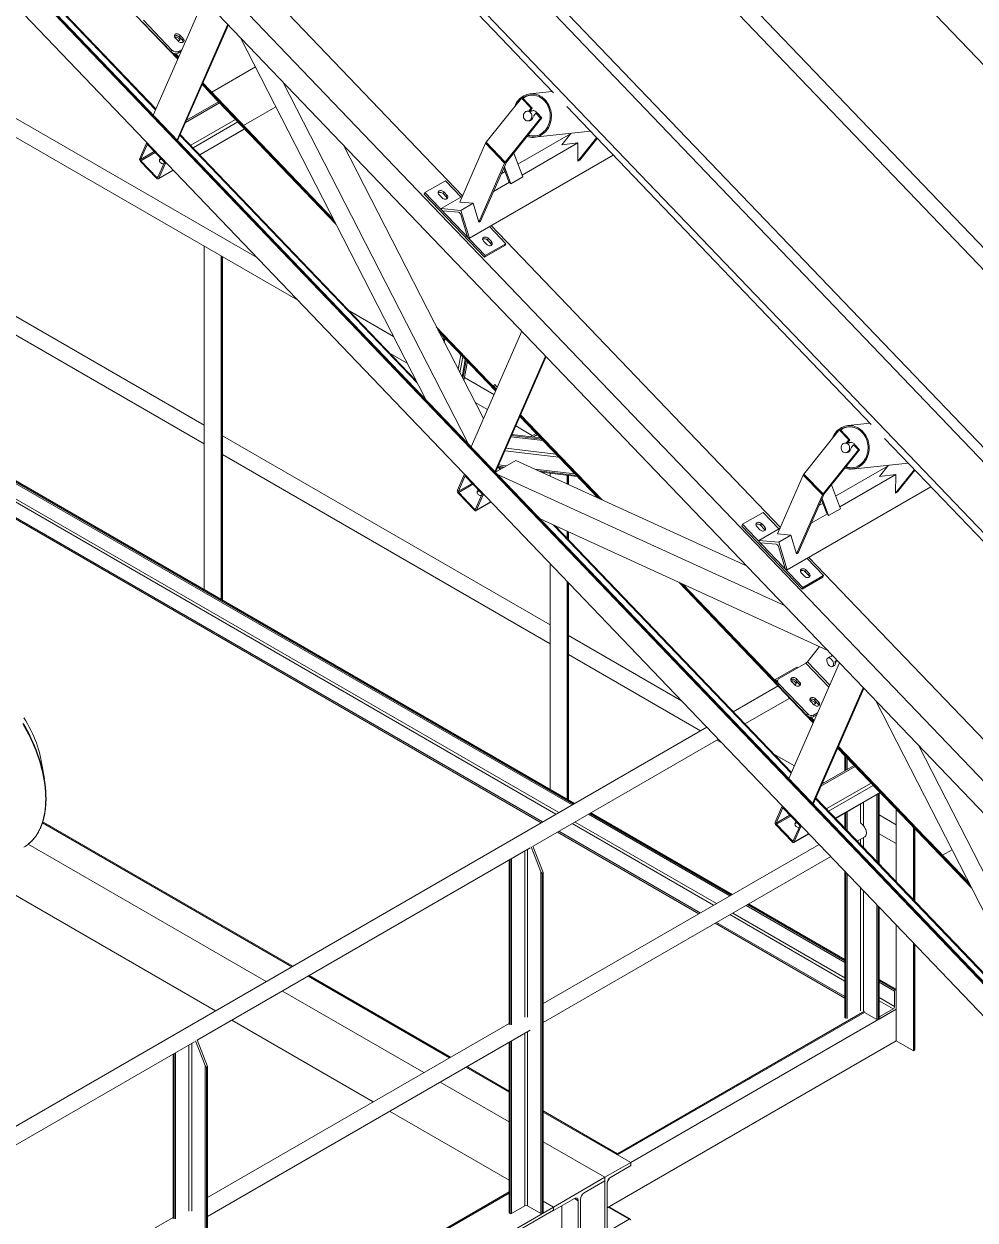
# Model space of a CAD drawing. Header units: millimetres. Extents: x 26816 to 90584, y 11074 to 56542.
# Drawn here: x 49764 to 51727, y 36233 to 38700 of the extents above; entities that cross this region are included whole.
import ezdxf

# ---------------------------------------------------------------- set-up
doc = ezdxf.new("R2010")
doc.units = ezdxf.units.MM
doc.layers.add('MAU_CAM', color=30, linetype='Continuous')
doc.layers.add('MAU_XANH', color=5, linetype='Continuous')

msp = doc.modelspace()

# ---------------------------------------------------------------- linework, layer by layer
at = {"layer": 'MAU_CAM', "linetype": 'Continuous', "lineweight": 0}
msp.add_line((49806.2, 37142.8), (49799.7, 37180.5), dxfattribs=at)
at = {"layer": 'MAU_CAM', "linetype": 'Continuous', "lineweight": 0, "flags": 128}
for points in [[(49764.1, 37268.6), (49767.9, 37262.5), (49771.6, 37256.2), (49775.2, 37249.8), (49778.5, 37243.4), (49781.7, 37236.8), (49784.6, 37230.3), (49787.4, 37223.7), (49789.9, 37217), (49792.2, 37210.4), (49794.2, 37203.7), (49796.1, 37197.1), (49797.7, 37190.5), (49799.1, 37184), (49799.7, 37180.5)], [(49761.9, 37256.7), (49766.2, 37249.1), (49770.4, 37241.4), (49774.4, 37233.7), (49778.2, 37225.9), (49781.9, 37218), (49785.3, 37210.1), (49788.5, 37202.1), (49791.4, 37194.1), (49794.2, 37186.2), (49796.7, 37178.2), (49799, 37170.2), (49801.1, 37162.3), (49803, 37154.4), (49804.6, 37146.6), (49805.9, 37138.9), (49807, 37131.2), (49807.9, 37123.7), (49808.5, 37116.2), (49808.9, 37108.9), (49809, 37101.7)], [(49762.8, 37257.2), (49767.1, 37249.6), (49771.3, 37242), (49775.3, 37234.3), (49779.1, 37226.5), (49782.7, 37218.7), (49786.1, 37210.8), (49789.3, 37202.8), (49792.2, 37194.9), (49795, 37187), (49797.5, 37179), (49799.8, 37171.1), (49801.9, 37163.2), (49803.7, 37155.4), (49805.3, 37147.6), (49806.7, 37139.9), (49807.8, 37132.2), (49808.6, 37124.7), (49809.2, 37117.3), (49809.6, 37110), (49809.7, 37102.8)], [(49809, 37101.7), (49808.9, 37094.6), (49808.5, 37087.7), (49807.9, 37080.9), (49807, 37074.4), (49805.9, 37068), (49804.6, 37061.8), (49803, 37055.9), (49801.1, 37050.1), (49799, 37044.6), (49796.7, 37039.3), (49794.2, 37034.2), (49791.4, 37029.5), (49788.5, 37024.9), (49785.3, 37020.7), (49781.9, 37016.7), (49778.2, 37013), (49774.4, 37009.6), (49773.8, 37009)]]:
    msp.add_lwpolyline(points, dxfattribs=at)
at = {"layer": 'MAU_CAM', "linetype": 'Continuous', "lineweight": 0}
for centre, radius, start, end in [((49620.8, 37102.6), 188.9, 355.515, 0.0701), ((49727.6, 37065.4), 72.9, 300.0108, 309.3036)]:
    msp.add_arc(centre, radius, start, end, dxfattribs=at)
msp.add_open_spline([(49774, 37009.2), (49774.2, 37009.4), (49775.8, 37010.6), (49778.4, 37013), (49781.9, 37016.5), (49785.2, 37020.3), (49788.3, 37024.4), (49791.2, 37028.6), (49793.9, 37033.1), (49796.4, 37037.9), (49798.7, 37042.9), (49800.8, 37048), (49802.7, 37053.4), (49804.4, 37059), (49805.8, 37064.8), (49807, 37070.8), (49808, 37076.9), (49808.7, 37082.5), (49809, 37086.1), (49809.1, 37087.6)], degree=3, knots=[0, 0, 0, 0, 0.012622, 0.07517, 0.137764, 0.200416, 0.263137, 0.325932, 0.388804, 0.451748, 0.514762, 0.577838, 0.640968, 0.704144, 0.767356, 0.830598, 0.893862, 0.957142, 1, 1, 1, 1], dxfattribs=at)
at = {"layer": 'MAU_XANH', "linetype": 'Continuous', "lineweight": 0}
for p, q in [((50120.9, 40310.3), (67229.5, 22451.6)), ((49924.5, 40137.5), (68059.4, 21207.6)), ((48891.2, 40115.8), (54791.8, 33956.6)), ((49898.9, 40118.7), (68031.3, 21191.3)), ((48871.4, 40070.5), (54771.9, 33911.3)), ((49652, 39980.2), (67084.7, 21783.1)), ((49673, 39988.3), (67225.5, 21666.2)), ((49525.5, 39966.6), (66602.5, 22140.9)), ((48765.4, 39828.8), (54666, 33669.6)), ((48745.6, 39783.5), (53837.3, 34468.5)), ((48934.7, 39654.5), (54617.5, 33722.5)), ((54618.2, 33724), (48936.1, 39655.3)), ((50228.5, 39214.1), (50856.9, 38558.1)), ((49545.4, 39035.3), (50035.9, 38523.3)), ((50036.5, 38524.9), (49549.2, 39033.5)), ((50072.6, 38968.6), (50669.2, 38345.9)), ((49803.9, 38917.3), (50081.5, 38627.5)), ((50031, 38512.3), (50135.6, 38750.9)), ((50009, 38704.2), (50068, 38642.6)), ((50010.6, 38707.8), (50069.6, 38646.2)), ((50080.2, 38461), (50184.8, 38699.5)), ((50080.9, 38460.2), (50185.5, 38698.8)), ((50081.3, 38459.8), (50185.9, 38698.4)), ((50076.2, 38671.4), (50082.8, 38664.5)), ((50084.6, 38673.4), (50086.1, 38677.1)), ((50084.6, 38673.4), (50091.1, 38666.6)), ((50092.7, 38670.2), (50086.1, 38677.1)), ((50091.1, 38666.6), (50092.7, 38670.2)), ((50210.3, 38672.9), (50593.2, 37925.5)), ((50068, 38642.6), (50069.6, 38646.2)), ((50071.4, 38640.1), (50082.2, 38628.9)), ((50074.3, 38639), (50082.7, 38630.3)), ((50088.8, 38644), (50081.6, 38639.9)), ((50083.2, 38643.5), (50081.6, 38639.9)), ((50090.4, 38647.6), (50083.2, 38643.5)), ((50075.4, 38638.9), (50083, 38630.9)), ((50077.2, 38638.7), (50083.5, 38632.1)), ((50245.7, 38217.6), (49578.1, 38603)), ((50151.5, 38559.4), (50241.7, 38611.5)), ((50131.8, 38575), (50214.1, 38489.1)), ((50132.2, 38575.9), (50148.5, 38557.5)), ((50132.4, 38576.4), (50188, 38518.4)), ((50132.4, 38576.4), (50406.1, 38290.8)), ((50133.3, 38578.4), (50189.4, 38519.8)), ((50133.3, 38578.4), (50402.9, 38297)), ((50298.4, 38580.9), (50681.3, 37833.6)), ((49578.1, 38564.1), (50329.1, 38130.5)), ((50148.5, 38557.5), (50408.3, 38286.4)), ((50790.9, 38547.1), (50718, 38456.2)), ((50793.3, 38547.4), (50790.9, 38547.1)), ((50810.5, 38526.6), (50790.9, 38547.1)), ((50812.9, 38526.8), (50793.3, 38547.4)), ((50854.3, 38560.9), (50808.1, 38555.9)), ((50811, 38553.6), (50810.8, 38553.6)), ((50097.5, 38496.8), (50167.9, 38537.4)), ((50165.7, 38539.6), (50099.6, 38501.5)), ((50189.4, 38519.8), (50188, 38518.4)), ((50188, 38518.4), (50214.1, 38489.1)), ((50217, 38491), (50283.8, 38529.5)), ((50804.7, 38520.4), (50802.3, 38520.1)), ((50805.6, 38520.4), (50810.5, 38526.6)), ((50807.6, 38520.1), (50812.9, 38526.8)), ((50812.5, 38520.6), (50807.7, 38520.1)), ((50815.5, 38521.5), (50809.5, 38520.9)), ((50812.9, 38526.8), (50810.5, 38526.6)), ((50820.4, 38516.3), (50815.5, 38510.2)), ((50822.8, 38516.6), (50820.4, 38516.3)), ((50830.2, 38506), (50820.4, 38516.3)), ((50832.6, 38506.3), (50822.8, 38516.6)), ((50884.1, 38529.8), (51512.5, 37873.7)), ((50108.4, 38449.9), (50200.6, 38503.2)), ((50113, 38445), (50205.3, 38498.3)), ((50830.2, 38506), (50757.3, 38415.1)), ((50832.6, 38506.3), (50759.7, 38415.4)), ((50804.4, 38500.2), (50806.8, 38500.5)), ((50807.8, 38500.6), (50807.2, 38500.5)), ((50807.8, 38500.7), (50807.8, 38500.6)), ((50814.3, 38508.1), (50815.3, 38508.2)), ((50832.6, 38506.3), (50830.2, 38506)), ((50086.1, 38470.9), (50575.5, 37960)), ((50573, 37964.9), (50086.8, 38472.4)), ((50127, 38430.5), (50219.2, 38483.8)), ((50127.2, 38430.2), (50219.5, 38483.5)), ((50214.1, 38489.1), (50214.1, 38489.1)), ((50783.3, 38410.8), (50891.8, 38473.4)), ((50817.7, 38466.4), (50932.9, 38478.8)), ((50819.8, 38469.3), (50820, 38469.3)), ((50892.7, 38474.5), (50873.9, 38451.1)), ((50016.1, 38452.9), (50002.9, 38422.6)), ((50018.1, 38450.8), (50004.9, 38420.6)), ((50018.6, 38454.7), (50016.9, 38453.8)), ((50018.1, 38450.8), (50018.9, 38451.3)), ((50052.7, 38416.4), (50019.9, 38450.6)), ((50053.5, 38418.2), (50020.7, 38452.5)), ((50422.5, 38451.4), (50712.1, 37886)), ((50716.6, 38454), (50663.4, 38332.6)), ((50756, 38413), (50716.6, 38454)), ((50718, 38456.2), (50757.3, 38415.1)), ((50791.8, 38388.4), (50907.2, 38455)), ((50873.9, 38451.1), (50907.2, 38455)), ((50945.7, 38465.5), (50906.7, 38416.9)), ((50907.2, 38455), (50906.7, 38416.9)), ((50946.8, 38464.2), (50910.8, 38419.3)), ((50004.9, 38420.6), (50033.1, 38436.9)), ((50005.6, 38418), (50035, 38434.9)), ((50005.6, 38418), (50038.4, 38383.8)), ((50683.2, 38258.3), (50980, 38429.6)), ((50793.2, 38384.7), (50774.6, 38433.9)), ((50910.8, 38419.3), (50906.7, 38416.9)), ((50004.8, 38416.2), (50037.6, 38382)), ((50040.3, 38383.6), (50053.5, 38413.8)), ((50041.4, 38380.7), (50072.4, 38398.5)), ((50042.2, 38381.6), (50055.5, 38411.8)), ((50042.2, 38381.6), (50072.1, 38398.8)), ((50055.5, 38411.8), (50058.2, 38413.4)), ((50756, 38413), (50702.7, 38291.6)), ((50759.5, 38415), (50706.3, 38293.6)), ((50748.9, 38390.9), (50756.9, 38395.5)), ((50764.8, 38374.7), (50754.1, 38402.8)), ((50768.7, 38370.6), (50755.4, 38405.7)), ((50759.5, 38415), (50756, 38413)), ((50759.7, 38415.4), (50757.3, 38415.1)), ((50038.4, 38383.8), (50041, 38385.3)), ((50633.6, 38376.9), (50591.1, 38352.4)), ((50633.6, 38376.9), (50666, 38343)), ((50732.9, 38354.4), (50766.3, 38373.7)), ((50764.8, 38374.7), (50766.3, 38373.7)), ((50766.3, 38373.7), (50768.7, 38370.6)), ((50768.7, 38370.6), (50793.2, 38384.7)), ((50589.6, 38348.8), (50591.1, 38352.4)), ((50714.1, 38218.8), (50589.6, 38348.8)), ((50591.1, 38352.4), (50715.7, 38222.4)), ((50627.1, 38341.3), (50620.5, 38348.1)), ((50624.8, 38319.3), (50668.6, 38344.6)), ((50628.8, 38350.2), (50630.4, 38353.8)), ((50628.8, 38350.2), (50635.4, 38343.4)), ((50630.4, 38353.8), (50637, 38347)), ((50635.4, 38343.4), (50637, 38347)), ((50665.8, 38315.7), (50624.8, 38319.3)), ((50624.8, 38319.3), (50625.4, 38317.5)), ((50663.4, 38332.6), (50691, 38330.2)), ((50665.8, 38315.7), (50691, 38330.2)), ((50691, 38330.2), (50702.7, 38291.6)), ((50628.2, 38314.6), (50660.7, 38311.7)), ((50665.3, 38306.9), (50679.2, 38261.3)), ((50683.2, 38258.3), (50665.8, 38315.7)), ((50706.3, 38293.6), (50702.7, 38291.6)), ((50724.4, 38282.1), (50758.1, 38246.9)), ((50728.2, 38284.3), (51324.8, 37661.5)), ((50681.9, 38258.4), (50683.2, 38258.3)), ((50718.9, 38245.5), (50712.3, 38252.3)), ((50758.1, 38246.9), (50715.7, 38222.4)), ((50720.6, 38254.4), (50722.2, 38258)), ((50720.6, 38254.4), (50727.2, 38247.6)), ((50722.2, 38258), (50728.8, 38251.2)), ((50727.2, 38247.6), (50728.8, 38251.2)), ((50758.1, 38246.9), (50756.5, 38243.3)), ((50135.7, 38242.2), (50135.7, 37533.5)), ((50171, 38221.8), (50171, 37513)), ((50173.1, 38220.6), (50173.1, 37511.8)), ((50173.7, 37511.5), (50173.7, 38220.3)), ((50756.5, 38243.3), (50714.1, 38218.8)), ((50715.7, 38222.4), (50714.1, 38218.8)), ((50135.7, 37872.9), (49584.5, 38191.1)), ((49584.5, 38152.2), (50135.7, 37834)), ((50526.6, 38055.4), (50436.3, 38107.6)), ((50615, 38075.6), (50738.6, 37946.5)), ((50618.2, 38069.3), (50737.8, 37944.5)), ((50620.5, 38064.9), (50737.1, 37943.1)), ((50629.5, 38047.3), (50630.7, 38054.2)), ((50629.8, 38046.7), (50631.1, 38053.8)), ((50631.5, 38043.4), (50633.1, 38051.8)), ((50686.7, 37827.9), (50791.2, 38066.5)), ((50519.7, 38020.5), (50554.9, 38000.2)), ((50660.2, 37987.3), (50665.9, 38017.5)), ((50663.6, 37980.7), (50669.8, 38013.5)), ((50668, 37972.2), (50674.7, 38008.3)), ((50669.7, 37968.9), (50676.7, 38006.3)), ((50671.9, 37964.6), (50679.2, 38003.6)), ((50735.8, 37776.6), (50840.4, 38015.2)), ((50736.5, 37775.9), (50841.1, 38014.4)), ((50736.9, 37775.5), (50841.5, 38014)), ((50733.9, 37935.8), (50673.1, 37970.9)), ((50732.8, 37953.4), (50735.7, 37956.2)), ((50732.8, 37953.4), (50738.9, 37947.1)), ((50738.7, 37946.8), (50732.8, 37953.4)), ((50735.7, 37956.2), (50740.6, 37951.1)), ((50695.1, 37919.3), (50720.3, 37904.7)), ((50787.4, 37890.6), (50948.7, 37722.3)), ((50788, 37892.1), (50952.2, 37720.7)), ((50788.9, 37894), (50957.1, 37718.5)), ((51509.9, 37876.5), (51463.8, 37871.6)), ((49584.5, 37851.7), (50900.1, 37092.2)), ((50849.8, 37460.6), (50173.7, 37850.9)), ((50832.1, 37844), (50770.1, 37851.2)), ((50829.6, 37846.6), (50771.1, 37853.4)), ((50778.8, 37871), (50813.6, 37850.8)), ((50821.3, 37855.3), (50810.2, 37848.9)), ((50815.3, 37848.3), (50823.5, 37853)), ((51446.5, 37862.7), (51373.6, 37771.8)), ((51448.9, 37863), (51446.5, 37862.7)), ((51466.1, 37842.2), (51446.5, 37862.7)), ((51468.5, 37842.5), (51448.9, 37863)), ((51466.6, 37869.3), (51466.4, 37869.2)), ((49584.5, 37849.2), (50897.9, 37090.9)), ((49584.5, 37845.9), (50895.1, 37089.3)), ((50861.8, 37813), (50758.6, 37824.9)), ((50835.2, 37840.8), (50768.9, 37848.5)), ((51460.3, 37836), (51457.9, 37835.7)), ((51461.2, 37836), (51466.1, 37842.2)), ((51463.2, 37835.8), (51468.5, 37842.5)), ((51468.1, 37836.2), (51463.3, 37835.7)), ((51471.1, 37837.2), (51465.1, 37836.5)), ((51468.5, 37842.5), (51466.1, 37842.2)), ((51476, 37831.9), (51471.1, 37825.8)), ((51478.4, 37832.2), (51476, 37831.9)), ((51485.8, 37821.7), (51476, 37831.9)), ((51488.2, 37821.9), (51478.4, 37832.2)), ((51539.7, 37845.4), (52168.2, 37189.4)), ((49584.5, 37814.1), (50867.5, 37073.4)), ((49584.5, 37807.6), (50861.9, 37070.1)), ((50173.7, 37812), (50849.8, 37421.7)), ((50867.9, 37806.6), (50756.2, 37819.5)), ((51485.8, 37821.7), (51412.9, 37730.8)), ((51488.2, 37821.9), (51415.3, 37731)), ((51460, 37815.9), (51462.4, 37816.1)), ((51463.4, 37816.2), (51462.8, 37816.2)), ((51463.4, 37816.3), (51463.4, 37816.2)), ((51469.9, 37823.7), (51470.9, 37823.8)), ((51488.2, 37821.9), (51485.8, 37821.7)), ((49584.5, 37775.7), (50834.3, 37054.2)), ((50737, 37775.4), (50779.2, 37799.7)), ((50753.2, 37784.7), (50741.5, 37786)), ((50755.9, 37786.2), (50742.3, 37787.8)), ((50742.3, 37785.9), (50746.9, 37781.1)), ((50760, 37788.6), (50743.5, 37790.5)), ((50748.3, 37781.9), (50744.7, 37785.6)), ((50779.2, 37799.7), (51254.8, 37582.6)), ((50900.8, 37772.3), (50818.3, 37781.9)), ((50903.8, 37769.1), (50826.6, 37778.1)), ((50905.9, 37767), (50832.2, 37775.5)), ((50832.9, 37775.2), (50833.3, 37775.4)), ((51438.9, 37726.4), (51547.4, 37789)), ((51473.3, 37782.1), (51588.5, 37794.4)), ((51475.5, 37784.9), (51475.6, 37784.9)), ((51548.3, 37790.1), (51529.6, 37766.8)), ((51601.3, 37781.1), (51562.3, 37732.6)), ((51602.5, 37779.9), (51566.4, 37734.9)), ((49584.5, 37772.5), (50831.5, 37052.6)), ((50671.8, 37768.5), (50658.5, 37738.3)), ((50673.7, 37766.4), (50660.5, 37736.2)), ((50660.5, 37736.2), (50688.7, 37752.5)), ((50674.2, 37770.4), (50672.5, 37769.4)), ((50673.7, 37766.4), (50674.5, 37766.9)), ((50708.3, 37732.1), (50675.6, 37766.3)), ((50709.1, 37733.9), (50676.4, 37768.1)), ((50741.2, 37771), (51333.3, 37500.7)), ((50833.3, 37775), (50833.9, 37775.3)), ((50849.8, 37773.5), (50849.8, 37767.5)), ((50885.2, 37769.4), (50885.2, 37751.3)), ((50887.3, 37769.2), (50887.3, 37750.3)), ((50887.9, 37750.1), (50887.9, 37769.1)), ((51372.2, 37769.7), (51319, 37648.3)), ((51411.6, 37728.6), (51372.2, 37769.7)), ((51373.6, 37771.8), (51412.9, 37730.8)), ((51447.4, 37704), (51562.8, 37770.7)), ((51529.6, 37766.8), (51562.8, 37770.7)), ((51562.8, 37770.7), (51562.3, 37732.6)), ((50660.5, 37731.8), (50693.2, 37697.6)), ((50661.3, 37733.7), (50690.6, 37750.6)), ((50661.3, 37733.7), (50694, 37699.4)), ((50695.9, 37699.3), (50709.1, 37729.5)), ((50697.8, 37697.2), (50711.1, 37727.4)), ((50711.1, 37727.4), (50713.8, 37729)), ((51338.9, 37573.9), (51635.6, 37745.3)), ((51411.6, 37728.6), (51358.4, 37607.2)), ((51415.1, 37730.7), (51361.9, 37609.3)), ((51415.1, 37730.7), (51411.6, 37728.6)), ((51415.3, 37731), (51412.9, 37730.8)), ((51448.8, 37700.3), (51430.2, 37749.5)), ((51566.4, 37734.9), (51562.3, 37732.6)), ((50697.1, 37696.3), (50728, 37714.2)), ((50697.8, 37697.2), (50727.7, 37714.5)), ((51404.5, 37706.6), (51412.5, 37711.2)), ((51420.4, 37690.3), (51409.8, 37718.5)), ((51424.3, 37686.2), (51411, 37721.4)), ((50694, 37699.4), (50696.6, 37700.9)), ((50829.3, 37679.1), (51421.3, 37408.8)), ((51289.2, 37692.5), (51246.8, 37668.1)), ((51289.2, 37692.5), (51321.6, 37658.7)), ((51388.6, 37670.1), (51422, 37689.4)), ((51420.4, 37690.3), (51422, 37689.4)), ((51422, 37689.4), (51424.3, 37686.2)), ((51424.3, 37686.2), (51448.8, 37700.3)), ((50856.6, 37666.6), (51347.1, 37154.6)), ((51347.8, 37156.2), (50860.5, 37664.8)), ((50885.2, 37653.5), (50885.2, 37639)), ((50887.3, 37652.6), (50887.3, 37636.8)), ((50887.9, 37636.2), (50887.9, 37652.3)), ((51245.2, 37664.4), (51246.8, 37668.1)), ((51369.7, 37534.4), (51245.2, 37664.4)), ((51246.8, 37668.1), (51371.3, 37538)), ((51282.7, 37656.9), (51276.1, 37663.8)), ((51280.4, 37634.9), (51324.2, 37660.2)), ((51284.4, 37665.8), (51286, 37669.5)), ((51284.4, 37665.8), (51291, 37659)), ((51286, 37669.5), (51292.6, 37662.6)), ((51291, 37659), (51292.6, 37662.6)), ((51321.5, 37631.3), (51280.4, 37634.9)), ((51280.4, 37634.9), (51281, 37633.1)), ((51283.8, 37630.2), (51316.3, 37627.4)), ((51319, 37648.3), (51346.6, 37645.9)), ((51321.5, 37631.3), (51346.6, 37645.9)), ((51338.9, 37573.9), (51321.5, 37631.3)), ((51346.6, 37645.9), (51358.4, 37607.2)), ((51321, 37622.5), (51334.8, 37577)), ((51361.9, 37609.3), (51358.4, 37607.2)), ((50849.8, 37587), (50849.8, 37121.2)), ((51380, 37597.7), (51413.8, 37562.5)), ((51383.9, 37599.9), (51980.4, 36977.2)), ((51337.6, 37574.1), (51338.9, 37573.9)), ((51374.5, 37561.1), (51367.9, 37567.9)), ((51412.2, 37558.9), (51369.7, 37534.4)), ((51413.8, 37562.5), (51371.3, 37538)), ((51376.2, 37570), (51377.8, 37573.7)), ((51376.2, 37570), (51382.8, 37563.2)), ((51377.8, 37573.7), (51384.4, 37566.8)), ((51382.8, 37563.2), (51384.4, 37566.8)), ((51413.8, 37562.5), (51412.2, 37558.9)), ((50885.2, 37550.1), (50885.2, 37100.8)), ((50887.3, 37547.9), (50887.3, 37099.5)), ((50887.9, 37099.2), (50887.9, 37547.3)), ((51115.1, 37548.6), (51392.8, 37258.8)), ((51118.6, 37547), (51318.1, 37338.8)), ((51123.6, 37544.7), (51313.4, 37346.6)), ((51371.3, 37538), (51369.7, 37534.4)), ((51120.8, 37304.2), (50887.9, 37438.6)), ((51380.7, 37384.5), (51405.6, 37415.9)), ((50887.9, 37399.7), (51160.3, 37242.4)), ((51377.5, 37381.9), (51322.3, 37350)), ((51342.3, 37143.6), (51446.9, 37382.1)), ((51377.5, 37381.9), (51425, 37332.3)), ((51426.8, 37336.4), (51380.7, 37384.5)), ((51426.1, 37394.2), (51422.6, 37392.1)), ((51432.6, 37397), (51428.4, 37394.6)), ((51431.6, 37398.1), (51430.6, 37395.9)), ((51437.6, 37385), (51441, 37387)), ((51438.1, 37380.3), (51441.4, 37387.8)), ((51358.5, 37373.5), (51313.9, 37347.8)), ((51358.5, 37373.5), (51360.1, 37371.8)), ((51432.6, 37374.8), (51436.1, 37376.9)), ((51320.1, 37334.6), (51227.8, 37281.4)), ((51313.3, 37345.7), (51317.6, 37341.2)), ((51313.9, 37347.8), (51313.4, 37346.6)), ((51313.4, 37346.6), (51317.7, 37342.1)), ((51313.9, 37347.8), (51318.1, 37343.5)), ((51319.7, 37347.2), (51318.1, 37343.6)), ((51321.8, 37339.1), (51320.2, 37335.5)), ((51320.2, 37335.5), (51379.2, 37273.9)), ((51321.8, 37339.1), (51380.8, 37277.5)), ((51348.1, 37343.7), (51354.7, 37336.9)), ((51356.5, 37345.8), (51358, 37349.4)), ((51356.5, 37345.8), (51363, 37338.9)), ((51364.6, 37342.6), (51358, 37349.4)), ((51363, 37338.9), (51364.6, 37342.6)), ((51251.8, 37256.3), (51344.1, 37309.6)), ((51391.4, 37092.3), (51496, 37330.8)), ((51392.2, 37091.5), (51496.8, 37330)), ((51392.5, 37091.1), (51497.1, 37329.7)), ((51395.8, 37304.7), (51397.4, 37308.4)), ((51403.9, 37301.5), (51397.4, 37308.4)), ((51387.5, 37302.6), (51394, 37295.8)), ((51395.8, 37304.7), (51402.3, 37297.9)), ((51402.3, 37297.9), (51403.9, 37301.5)), ((51521.6, 37304.2), (51904.4, 36556.8)), ((51379.2, 37273.9), (51380.8, 37277.5)), ((51382.7, 37271.4), (51393.4, 37260.2)), ((51385.6, 37270.3), (51394, 37261.5)), ((51386.6, 37270.1), (51394.3, 37262.2)), ((51388.4, 37270), (51394.8, 37263.4)), ((51400, 37275.3), (51392.8, 37271.1)), ((51394.4, 37274.8), (51392.8, 37271.1)), ((51401.6, 37278.9), (51394.4, 37274.8)), ((51173, 37249.7), (48721.5, 35834.5)), ((50814.6, 37003.9), (51197, 37224.7)), ((51194, 37223), (51204.2, 37217.1)), ((51444.5, 37209.7), (51697.4, 36945.8)), ((51609.6, 37212.2), (51992.5, 36464.8)), ((51353.7, 37169.7), (51311.4, 37194.1)), ((51443, 37206.3), (51719.6, 36917.6)), ((51443.7, 37207.7), (51695.9, 36944.4)), ((51458, 37190.7), (51458, 37160)), ((51460.1, 37188.5), (51460.1, 37161.2)), ((51462.9, 37185.6), (51462.9, 37162.8)), ((51408.7, 37128), (51479.1, 37168.7)), ((51476.9, 37170.9), (51410.8, 37132.8)), ((51414.3, 37134.7), (51412.2, 37135.9)), ((51419.6, 37081.2), (51511.9, 37134.4)), ((51424.3, 37076.3), (51516.5, 37129.6)), ((51438.2, 37061.8), (51530.5, 37115)), ((51438.5, 37061.5), (51530.7, 37114.7)), ((51523.7, 37110.7), (51523.7, 36972.5)), ((51526.5, 37112.3), (51526.5, 36969.6)), ((51528.7, 37113.5), (51528.7, 36967.3)), ((51329.8, 37086), (51328.1, 37085)), ((51397.4, 37102.1), (51886.7, 36591.3)), ((51884.3, 36596.2), (51398.1, 37103.7)), ((51490.5, 37091.5), (51490.5, 37051.7)), ((51496.1, 37094.8), (51496.1, 37046.8)), ((50928.8, 37069.9), (51220.4, 36901.5)), ((50931.6, 37071.5), (51223.3, 36903.1)), ((50933.8, 37072.7), (51225.4, 36904.4)), ((51327.4, 37084.1), (51314.1, 37053.9)), ((51329.3, 37082.1), (51316.1, 37051.9)), ((51316.1, 37051.9), (51344.3, 37068.2)), ((51316.9, 37049.3), (51346.2, 37066.2)), ((51329.3, 37082.1), (51330.1, 37082.5)), ((51364, 37047.7), (51331.2, 37081.9)), ((51364.8, 37049.5), (51332, 37083.7)), ((51456.1, 37071.7), (51458, 37070.6)), ((51458, 37072.7), (51458, 37041.2)), ((51460.1, 37073.9), (51460.1, 37038.9)), ((51462.9, 37075.6), (51462.9, 37036)), ((51564, 37048.3), (51528.7, 37068.7)), ((51564, 37080), (51564, 36930.4)), ((49802.3, 37052.4), (50316.7, 36755.4)), ((50318.8, 36756.6), (49803, 37054.4)), ((50895.6, 37050.7), (51187.2, 36882.3)), ((50901.2, 37053.9), (51192.9, 36885.6)), ((51316.1, 37047.5), (51348.9, 37013.3)), ((51316.9, 37049.3), (51349.7, 37015.1)), ((51351.5, 37014.9), (51364.7, 37045.1)), ((51353.5, 37012.9), (51366.7, 37043.1)), ((51366.7, 37043.1), (51369.4, 37044.6)), ((51599.4, 37043.1), (51599.4, 36893.5)), ((51601.5, 37040.9), (51601.5, 36891.3)), ((51602.1, 36890.7), (51602.1, 37040.3)), ((50865.2, 37033.1), (51156.8, 36864.8)), ((50868, 37034.8), (51159.6, 36866.4)), ((51349.7, 37015.1), (51352.2, 37016.6)), ((51352.7, 37012), (51383.6, 37029.8)), ((51353.5, 37012.9), (51383.3, 37030.1)), ((51483.5, 37014.5), (51498.9, 37023.4)), ((51490.5, 37018.5), (51490.5, 37007.2)), ((51496.1, 37021.8), (51496.1, 37001.3)), ((51528.7, 37029.8), (51564, 37009.4)), ((51631.8, 37014.2), (51630.3, 37012.8)), ((51630.3, 37012.8), (51717.3, 36922.1)), ((51630.3, 37012.8), (51656.5, 36983.5)), ((51631.8, 37014.2), (51714.1, 36928.3)), ((50263.7, 36724.8), (49772.7, 37008.2)), ((50121.6, 36603.9), (50808.8, 37000.6)), ((50797.5, 36994.1), (50797.5, 36651.7)), ((50803.2, 36997.3), (50803.2, 36651.3)), ((50830.7, 36951.4), (50810.8, 37002.5)), ((50814.3, 37004.5), (50835.7, 36949.8)), ((51404.7, 37007.9), (50835.7, 36679.4)), ((51659.4, 36985.4), (51679, 36996.7)), ((50765, 36975.3), (50765, 36636.4)), ((50767.1, 36976.5), (50767.1, 36635.6)), ((50769.9, 36978.1), (50769.9, 36635.7)), ((50835.7, 36640.5), (51428.7, 36982.8)), ((51656.5, 36983.5), (51719.6, 36917.6)), ((50159.7, 36664.8), (49666.7, 36949.4)), ((50830.7, 36951.4), (50830.7, 36246.4)), ((50833.6, 36948.6), (50835.7, 36949.8)), ((50833.6, 36948.6), (50833.6, 36246.4)), ((50835.7, 36949.8), (50835.7, 36247.6)), ((51458, 36952.2), (51458, 36650.1)), ((51460.1, 36950), (51460.1, 36648.9)), ((51462.9, 36947.1), (51462.9, 36648.9)), ((51697.4, 36945.8), (51695.9, 36944.4)), ((51695.9, 36944.4), (51719.3, 36918.1)), ((51490.5, 36918.3), (51490.5, 36664.8)), ((51496.1, 36912.4), (51496.1, 36664.8)), ((51220.9, 36862.9), (51458, 36726)), ((51226.6, 36866.1), (51458, 36732.6)), ((51254.1, 36882.1), (51458, 36764.4)), ((51257, 36883.7), (51458, 36767.7)), ((51259.1, 36884.9), (51458, 36770.1)), ((51523.7, 36883.6), (51523.7, 36646.4)), ((51526.5, 36880.6), (51526.5, 36646.4)), ((51528.7, 36878.4), (51528.7, 36647.6)), ((51190.5, 36845.3), (51458, 36690.9)), ((51193.3, 36846.9), (51458, 36694.2)), ((51564, 36841.5), (51564, 36602.7)), ((51599.4, 36804.6), (51599.4, 36582.3)), ((51601.5, 36802.4), (51601.5, 36583.5)), ((51602.1, 36584.4), (51602.1, 36801.8)), ((50275, 36779.5), (50301.8, 36764)), ((50350.4, 36735.9), (50642, 36567.6)), ((50644.1, 36568.8), (50352.5, 36737.2)), ((51528.7, 36729.3), (51564, 36708.9)), ((51528.7, 36726.8), (51561.9, 36707.7)), ((51528.7, 36723.6), (51560.5, 36705.2)), ((50589, 36537), (50297.4, 36705.3)), ((51528.7, 36691.7), (51560.5, 36673.4)), ((51560.5, 36705.2), (51560.5, 36673.4)), ((51564, 36708.9), (51561.9, 36707.7)), ((51564, 36668.1), (51564, 36708.9)), ((51564, 36668.1), (51016, 36351.7)), ((51528.7, 36685.2), (51557.7, 36668.5)), ((51528.7, 36647.6), (51564, 36668.1)), ((51557.7, 36668.5), (51530.1, 36652.5)), ((51564, 36684.4), (51564, 36602.7)), ((51564, 36602.7), (51564, 36668.1)), ((50485, 36477), (50193.4, 36645.3)), ((51498.3, 36663.6), (50989.1, 36369.7)), ((51498.3, 36661.1), (50989.1, 36367.2)), ((51498.3, 36661.1), (51523.7, 36646.4)), ((51526.5, 36646.4), (51528.7, 36647.6)), ((51528.7, 36653.4), (51530.1, 36652.5)), ((51528.7, 36650.1), (51528.7, 36647.6)), ((50765, 36638.6), (50142.7, 36279.4)), ((50142.7, 36240.5), (50808.8, 36624.9)), ((50797.5, 36618.5), (50797.5, 36262.3)), ((50803.2, 36621.7), (50803.2, 36262.3)), ((49428.6, 36203.8), (50115.8, 36600.5)), ((50104.5, 36594), (50104.5, 36251.6)), ((50110.2, 36597.3), (50110.2, 36251.2)), ((50137.8, 36551.4), (50117.8, 36602.4)), ((50121.3, 36604.5), (50142.7, 36549.8)), ((50765, 36599.7), (50765, 36247.6)), ((50767.1, 36600.9), (50767.1, 36246.4)), ((50769.9, 36602.5), (50769.9, 36246.4)), ((51564, 36602.7), (50967.6, 36258.4)), ((51599.4, 36582.3), (51564, 36602.7)), ((50072, 36575.2), (50072, 36236.3)), ((50074.1, 36576.5), (50074.1, 36235.6)), ((50077, 36578.1), (50077, 36235.7)), ((51601.5, 36583.5), (51599.4, 36582.3)), ((50137.8, 36551.4), (50137.8, 35846.3)), ((50140.6, 36548.6), (50142.7, 36549.8)), ((50140.6, 36548.6), (50140.6, 35846.3)), ((50142.7, 36549.8), (50142.7, 35847.6)), ((50675.7, 36548.1), (50765, 36496.6)), ((50765, 36499.1), (50677.8, 36549.4)), ((50765, 36435.4), (50622.7, 36517.5)), ((51263.1, 36525.4), (51261, 36524.2)), ((50765, 36315.4), (50518.7, 36457.5)), ((50989.1, 36369.7), (50835.7, 36458.2)), ((50835.7, 36455.8), (51016, 36351.7)), ((50989.1, 36367.2), (50835.7, 36455.8)), ((50963, 36321.1), (50835.7, 36394.6)), ((50989.1, 36369.7), (50989.1, 36367.2)), ((51016, 36351.7), (50963, 36321.1)), ((51016, 36344.8), (50973.2, 36320.1)), ((50989.1, 36367.2), (51016, 36351.7)), ((51015.2, 36345.2), (51016, 36344.8)), ((51016, 36348), (51016, 36351.7)), ((51016, 36351.7), (51016, 36344.8)), ((50963, 36321.1), (50856.9, 36259.8)), ((50963, 36313.7), (50963, 36321.1)), ((50963, 36321.1), (50963, 36198.6)), ((50967.6, 36310.3), (50973.2, 36320.1)), ((50973.2, 36320.1), (51013.2, 36343.1)), ((50920, 36288.9), (50963, 36313.7)), ((50967.6, 36214.7), (50967.6, 36310.3)), ((50967.6, 36310.3), (50967.6, 36258.4)), ((50142.7, 35931.7), (50765, 36290.9)), ((50142.7, 35929.2), (50765, 36288.4)), ((50856.9, 36259.8), (50835.7, 36272.1)), ((50856.9, 36252.5), (50899.9, 36277.3)), ((50907.6, 36272.8), (50899.9, 36277.3)), ((50907.6, 36272.8), (50907.6, 36060.5)), ((50912.2, 36063.2), (50912.2, 36275.5)), ((49442.7, 35443.4), (50856.9, 36259.8)), ((49442.7, 35436.9), (50856.9, 36253.3)), ((50765, 36247.6), (50767.1, 36246.4)), ((50769.9, 36246.4), (50797.5, 36262.3)), ((50803.2, 36262.3), (50830.7, 36246.4)), ((50833.6, 36246.4), (50835.7, 36247.6)), ((50856.9, 36252.5), (50856.2, 36252.9)), ((50856.9, 36259.8), (50856.9, 36252.5)), ((50856.9, 36259.8), (50856.9, 36253.3)), ((50874.2, 36262.5), (50874.2, 36158.2)), ((50969.7, 36259.6), (51013.2, 36234.5)), ((51015.2, 36234.7), (50970.9, 36260.3)), ((50072, 36238.5), (49449.8, 35879.3)), ((51013.2, 36234.5), (50973.2, 36211.5))]:
    msp.add_line(p, q, dxfattribs=at)
at = {"layer": 'MAU_XANH', "linetype": 'Continuous', "lineweight": 0, "flags": 128}
for points in [[(50086.1, 38677.1), (50085, 38678.1), (50083.7, 38678.9), (50082.2, 38679.4), (50080.7, 38679.7), (50079.2, 38679.8), (50077.8, 38679.5), (50076.6, 38679), (50075.6, 38678.3), (50074.9, 38677.3), (50074.5, 38676.2), (50074.5, 38675), (50074.7, 38673.7), (50075.4, 38672.5), (50076.2, 38671.4)], [(50074.5, 38675), (50075, 38675.4), (50076.2, 38675.9), (50077.6, 38676.1), (50079.1, 38676.1), (50080.6, 38675.8), (50082.1, 38675.2), (50083.4, 38674.4), (50084.6, 38673.4), (50085.5, 38672.3), (50086.1, 38671.1), (50086.3, 38669.8), (50086.3, 38668.6), (50085.9, 38667.5), (50085.2, 38666.6), (50084.2, 38665.8), (50083, 38665.3), (50082.2, 38665.1)], [(50075.1, 38672.9), (50076.3, 38673.1), (50077.8, 38673.1), (50079.3, 38672.8), (50080.8, 38672.2), (50082.1, 38671.4), (50083.2, 38670.4), (50084.1, 38669.3), (50084.7, 38668.1), (50085, 38666.8), (50085, 38666.4)], [(50082.8, 38664.5), (50083.9, 38663.5), (50085.3, 38662.7), (50086.7, 38662.2), (50088.3, 38661.8), (50089.7, 38661.8), (50091.1, 38662.1), (50092.3, 38662.6), (50093.3, 38663.3), (50094, 38664.3), (50094.4, 38665.4), (50094.5, 38666.6), (50094.2, 38667.9), (50093.6, 38669.1), (50092.7, 38670.2)], [(50802.2, 38468.3), (50804.8, 38467.5), (50808.3, 38466.7), (50811.8, 38466.3), (50815.3, 38466.3), (50818.7, 38466.6), (50822.2, 38467.2), (50825.5, 38468.2), (50828.8, 38469.5), (50831.9, 38471.2), (50834.9, 38473.2), (50837.7, 38475.4), (50840.3, 38478), (50842.7, 38480.8), (50844.9, 38483.8), (50846.8, 38487.1), (50848.5, 38490.5), (50849.9, 38494.1), (50850.9, 38497.9), (50851.7, 38501.7), (50852.2, 38505.6), (50852.4, 38509.6), (50852.3, 38513.6), (50851.8, 38517.5), (50851.1, 38521.4), (50850.1, 38525.3), (50848.7, 38529), (50847.1, 38532.6), (50845.2, 38536), (50843.1, 38539.2), (50840.7, 38542.2), (50838.2, 38544.9), (50835.4, 38547.4), (50832.4, 38549.6), (50829.3, 38551.5), (50826.1, 38553.1), (50822.7, 38554.4), (50819.3, 38555.3), (50815.8, 38555.9), (50812.4, 38556.1), (50808.9, 38556), (50805.4, 38555.5), (50802, 38554.7), (50798.7, 38553.6), (50795.5, 38552.1), (50792.4, 38550.2), (50789.5, 38548.1), (50786.8, 38545.7), (50784.3, 38543), (50782, 38540.1), (50780, 38537), (50778.2, 38533.6), (50776.7, 38530.1), (50776.2, 38528.8)], [(50803.8, 38470.4), (50806.1, 38469.7), (50809.5, 38469.1), (50812.9, 38468.8), (50816.3, 38468.8), (50819.6, 38469.2), (50822.9, 38470), (50826.2, 38471.1), (50829.3, 38472.5), (50832.3, 38474.3), (50835.1, 38476.4), (50837.7, 38478.7), (50840.1, 38481.3), (50842.4, 38484.2), (50844.3, 38487.3), (50846, 38490.6), (50847.4, 38494), (50848.6, 38497.6), (50849.4, 38501.3), (50850, 38505.1), (50850.2, 38509), (50850.1, 38512.8), (50849.8, 38516.7), (50849.1, 38520.5), (50848.1, 38524.2), (50846.8, 38527.8), (50845.2, 38531.3), (50843.4, 38534.6), (50841.3, 38537.8), (50839, 38540.7), (50836.5, 38543.3), (50833.8, 38545.7), (50830.9, 38547.8), (50827.8, 38549.6), (50824.7, 38551.1), (50821.4, 38552.2), (50818.1, 38553.1), (50814.7, 38553.5), (50811.3, 38553.6), (50807.9, 38553.4), (50804.6, 38552.8), (50801.3, 38551.9), (50798.1, 38550.6), (50795.1, 38549), (50792.4, 38547.3)], [(50795.9, 38505), (50797, 38503.5), (50798.2, 38502.2), (50799.7, 38501.2), (50801.2, 38500.5), (50802.9, 38500.2), (50804.6, 38500.2), (50806.2, 38500.6), (50807.7, 38501.4), (50809.1, 38502.4), (50810.2, 38503.7), (50811.1, 38505.3), (50811.7, 38507), (50812.1, 38508.9), (50812.1, 38510.8), (50811.8, 38512.7), (50811.1, 38514.5), (50810.2, 38516.1), (50809.1, 38517.5), (50807.7, 38518.6), (50806.2, 38519.5), (50804.6, 38520), (50802.9, 38520.1), (50801.3, 38519.9), (50799.7, 38519.4), (50798.3, 38518.5), (50797, 38517.3), (50796, 38515.8), (50795.2, 38514.2), (50794.7, 38512.4), (50794.6, 38510.5), (50794.7, 38508.6), (50795.2, 38506.7), (50795.9, 38505)], [(50804.7, 38520.4), (50806, 38520.4), (50807.7, 38520.1)], [(50815.2, 38521.5), (50815.2, 38521.5), (50815, 38521.5)], [(50020.7, 38452.5), (50020.1, 38453.1), (50019.4, 38453.5), (50018.7, 38453.8), (50018, 38454), (50017.4, 38454), (50016.9, 38453.7), (50016.5, 38453.4), (50016.1, 38452.9)], [(50019.9, 38450.6), (50019.7, 38450.9), (50019.4, 38451.1), (50019.1, 38451.2), (50018.9, 38451.3), (50018.6, 38451.2), (50018.4, 38451.2), (50018.2, 38451), (50018.1, 38450.8)], [(50052.6, 38411.7), (50052.3, 38411.7), (50050.8, 38411.7), (50049.3, 38412), (50047.8, 38412.6), (50046.5, 38413.4), (50045.4, 38414.4), (50044.5, 38415.5), (50043.9, 38416.7), (50043.6, 38418), (50043.6, 38419.2), (50044, 38420.3), (50044.7, 38421.3), (50045.7, 38422), (50046.9, 38422.5)], [(50037.6, 38382), (50038.3, 38381.4), (50039, 38380.9), (50039.7, 38380.6), (50040.3, 38380.4), (50040.9, 38380.5), (50041.5, 38380.7), (50041.9, 38381.1), (50042.2, 38381.6)], [(50038.4, 38383.8), (50038.7, 38383.6), (50039, 38383.4), (50039.2, 38383.2), (50039.5, 38383.2), (50039.7, 38383.2), (50040, 38383.3), (50040.1, 38383.4), (50040.3, 38383.6)], [(50620.5, 38348.1), (50619.6, 38349.3), (50619, 38350.5), (50618.7, 38351.7), (50618.8, 38352.9), (50619.2, 38354.1), (50619.9, 38355), (50620.9, 38355.8), (50622.1, 38356.3), (50623.5, 38356.5), (50625, 38356.5), (50626.5, 38356.2), (50627.9, 38355.6), (50629.3, 38354.8), (50630.4, 38353.8)], [(50637, 38347), (50637.9, 38345.9), (50638.5, 38344.6), (50638.8, 38343.4), (50638.7, 38342.2), (50638.3, 38341.1), (50637.6, 38340.1), (50636.6, 38339.3), (50635.4, 38338.8), (50634, 38338.6), (50632.5, 38338.6), (50631, 38338.9), (50629.6, 38339.5), (50628.2, 38340.3), (50627.1, 38341.3)], [(50712.3, 38252.3), (50711.4, 38253.4), (50710.8, 38254.7), (50710.5, 38255.9), (50710.6, 38257.1), (50711, 38258.2), (50711.7, 38259.2), (50712.7, 38260), (50713.9, 38260.5), (50715.3, 38260.7), (50716.8, 38260.7), (50718.3, 38260.4), (50719.7, 38259.8), (50721.1, 38259), (50722.2, 38258)], [(50728.8, 38251.2), (50729.7, 38250), (50730.3, 38248.8), (50730.5, 38247.6), (50730.5, 38246.4), (50730.1, 38245.2), (50729.4, 38244.3), (50728.4, 38243.5), (50727.2, 38243), (50725.8, 38242.8), (50724.3, 38242.8), (50722.8, 38243.1), (50721.3, 38243.7), (50720, 38244.5), (50718.9, 38245.5)], [(51457.8, 37784), (51460.5, 37783.1), (51463.9, 37782.4), (51467.4, 37782), (51470.9, 37781.9), (51474.3, 37782.2), (51477.8, 37782.9), (51481.1, 37783.8), (51484.4, 37785.2), (51487.5, 37786.8), (51490.5, 37788.8), (51493.3, 37791.1), (51495.9, 37793.6), (51498.3, 37796.4), (51500.5, 37799.4), (51502.4, 37802.7), (51504.1, 37806.2), (51505.5, 37809.8), (51506.6, 37813.5), (51507.4, 37817.3), (51507.8, 37821.3), (51508, 37825.2), (51507.9, 37829.2), (51507.5, 37833.2), (51506.7, 37837.1), (51505.7, 37840.9), (51504.4, 37844.6), (51502.7, 37848.2), (51500.9, 37851.6), (51498.7, 37854.8), (51496.4, 37857.8), (51493.8, 37860.6), (51491, 37863.1), (51488, 37865.3), (51484.9, 37867.2), (51481.7, 37868.8), (51478.3, 37870), (51474.9, 37871), (51471.5, 37871.5), (51468, 37871.8), (51464.5, 37871.6), (51461, 37871.2), (51457.6, 37870.4), (51454.3, 37869.2), (51451.1, 37867.7), (51448.1, 37865.9), (51445.2, 37863.8), (51442.4, 37861.4), (51439.9, 37858.7), (51437.6, 37855.8), (51435.6, 37852.6), (51433.8, 37849.3), (51432.3, 37845.7), (51431.8, 37844.4)], [(51459.4, 37786), (51461.7, 37785.3), (51465.1, 37784.7), (51468.5, 37784.4), (51471.9, 37784.5), (51475.3, 37784.9), (51478.6, 37785.6), (51481.8, 37786.7), (51484.9, 37788.2), (51487.9, 37789.9), (51490.7, 37792), (51493.3, 37794.3), (51495.8, 37797), (51498, 37799.8), (51499.9, 37802.9), (51501.6, 37806.2), (51503.1, 37809.7), (51504.2, 37813.3), (51505, 37817), (51505.6, 37820.8), (51505.8, 37824.6), (51505.8, 37828.5), (51505.4, 37832.3), (51504.7, 37836.1), (51503.7, 37839.9), (51502.4, 37843.5), (51500.9, 37847), (51499, 37850.3), (51497, 37853.4), (51494.7, 37856.3), (51492.1, 37858.9), (51489.4, 37861.3), (51486.5, 37863.4), (51483.5, 37865.2), (51480.3, 37866.7), (51477, 37867.9), (51473.7, 37868.7), (51470.3, 37869.2), (51466.9, 37869.3), (51463.5, 37869), (51460.2, 37868.4), (51456.9, 37867.5), (51453.7, 37866.2), (51450.7, 37864.6), (51448, 37862.9)], [(51451.6, 37820.7), (51452.6, 37819.1), (51453.8, 37817.9), (51455.3, 37816.9), (51456.9, 37816.2), (51458.5, 37815.8), (51460.2, 37815.9), (51461.8, 37816.3), (51463.3, 37817), (51464.7, 37818), (51465.8, 37819.4), (51466.7, 37820.9), (51467.4, 37822.7), (51467.7, 37824.5), (51467.7, 37826.4), (51467.4, 37828.3), (51466.8, 37830.1), (51465.9, 37831.7), (51464.7, 37833.1), (51463.4, 37834.3), (51461.8, 37835.1), (51460.2, 37835.6), (51458.6, 37835.8), (51456.9, 37835.6), (51455.3, 37835), (51453.9, 37834.1), (51452.6, 37832.9), (51451.6, 37831.5), (51450.8, 37829.8), (51450.3, 37828), (51450.2, 37826.1), (51450.3, 37824.2), (51450.8, 37822.4), (51451.6, 37820.7)], [(51460.3, 37836), (51461.6, 37836), (51463.3, 37835.7)], [(50676.4, 37768.1), (50675.7, 37768.7), (50675, 37769.2), (50674.3, 37769.5), (50673.6, 37769.6), (50673, 37769.6), (50672.5, 37769.4), (50672.1, 37769), (50671.8, 37768.5)], [(50675.6, 37766.3), (50675.3, 37766.5), (50675, 37766.7), (50674.7, 37766.8), (50674.5, 37766.9), (50674.2, 37766.9), (50674, 37766.8), (50673.8, 37766.6), (50673.7, 37766.4)], [(50708.2, 37727.3), (50707.9, 37727.3), (50706.4, 37727.3), (50704.9, 37727.7), (50703.5, 37728.2), (50702.1, 37729), (50701, 37730), (50700.1, 37731.2), (50699.5, 37732.4), (50699.2, 37733.6), (50699.3, 37734.8), (50699.6, 37735.9), (50700.4, 37736.9), (50701.3, 37737.7), (50702.5, 37738.2)], [(50693.2, 37697.6), (50693.9, 37697), (50694.6, 37696.5), (50695.3, 37696.2), (50695.9, 37696.1), (50696.6, 37696.1), (50697.1, 37696.3), (50697.5, 37696.7), (50697.8, 37697.2)], [(50694, 37699.4), (50694.3, 37699.2), (50694.6, 37699), (50694.9, 37698.9), (50695.1, 37698.8), (50695.4, 37698.8), (50695.6, 37698.9), (50695.7, 37699.1), (50695.9, 37699.3)], [(51276.1, 37663.8), (51275.2, 37664.9), (51274.6, 37666.1), (51274.4, 37667.4), (51274.4, 37668.6), (51274.8, 37669.7), (51275.5, 37670.7), (51276.5, 37671.4), (51277.7, 37671.9), (51279.1, 37672.2), (51280.6, 37672.1), (51282.1, 37671.8), (51283.6, 37671.3), (51284.9, 37670.5), (51286, 37669.5)], [(51292.6, 37662.6), (51293.5, 37661.5), (51294.1, 37660.3), (51294.4, 37659), (51294.3, 37657.8), (51293.9, 37656.7), (51293.2, 37655.7), (51292.2, 37655), (51291, 37654.5), (51289.6, 37654.2), (51288.1, 37654.2), (51286.6, 37654.6), (51285.2, 37655.1), (51283.8, 37655.9), (51282.7, 37656.9)], [(51367.9, 37567.9), (51367, 37569.1), (51366.4, 37570.3), (51366.1, 37571.6), (51366.2, 37572.8), (51366.6, 37573.9), (51367.3, 37574.8), (51368.3, 37575.6), (51369.5, 37576.1), (51370.9, 37576.4), (51372.4, 37576.3), (51373.9, 37576), (51375.3, 37575.5), (51376.7, 37574.7), (51377.8, 37573.7)], [(51384.4, 37566.8), (51385.3, 37565.7), (51385.9, 37564.5), (51386.2, 37563.2), (51386.1, 37562), (51385.7, 37560.9), (51385, 37559.9), (51384, 37559.2), (51382.8, 37558.7), (51381.4, 37558.4), (51379.9, 37558.4), (51378.4, 37558.7), (51377, 37559.3), (51375.6, 37560.1), (51374.5, 37561.1)], [(51424.9, 37377.4), (51426.2, 37376.2), (51427.5, 37375.3), (51428.9, 37374.7), (51430.2, 37374.4), (51431.4, 37374.4), (51432.4, 37374.7), (51433.3, 37375.4), (51434, 37376.4), (51434.4, 37377.6), (51434.6, 37379), (51434.6, 37380.6), (51434.2, 37382.3), (51433.7, 37384), (51432.9, 37385.7), (51431.9, 37387.3), (51430.8, 37388.8), (51429.6, 37390.1), (51428.2, 37391.2), (51426.9, 37392), (51425.6, 37392.5), (51424.3, 37392.6), (51423.2, 37392.4), (51422.2, 37391.9), (51421.4, 37391.1), (51420.9, 37390), (51420.6, 37388.7), (51420.5, 37387.2), (51420.7, 37385.5), (51421.1, 37383.8), (51421.8, 37382.1), (51422.7, 37380.4), (51423.7, 37378.8), (51424.9, 37377.4)], [(51426.1, 37394.2), (51427.2, 37394.6), (51428.4, 37394.6)], [(51437.6, 37385), (51438, 37383.2), (51438.2, 37381.5), (51438, 37380), (51437.6, 37378.7), (51437, 37377.6), (51436.1, 37376.9), (51436.1, 37376.9)], [(51313.4, 37346.6), (51313.3, 37346.3), (51313.2, 37346), (51313.3, 37345.8), (51313.3, 37345.7)], [(51322.3, 37350), (51321.1, 37349.1), (51320.1, 37348), (51319.5, 37346.6), (51319.2, 37345.1), (51319.3, 37343.6), (51319.8, 37342), (51320.6, 37340.5), (51321.8, 37339.1)], [(51358, 37349.4), (51356.9, 37350.4), (51355.6, 37351.2), (51354.1, 37351.8), (51352.6, 37352.1), (51351.1, 37352.1), (51349.7, 37351.9), (51348.5, 37351.3), (51347.5, 37350.6), (51346.8, 37349.6), (51346.4, 37348.5), (51346.4, 37347.3), (51346.6, 37346.1), (51347.2, 37344.8), (51348.1, 37343.7)], [(51346.4, 37347.3), (51346.9, 37347.7), (51348.1, 37348.2), (51349.5, 37348.5), (51351, 37348.5), (51352.5, 37348.2), (51354, 37347.6), (51355.3, 37346.8), (51356.5, 37345.8), (51357.4, 37344.7), (51358, 37343.4), (51358.2, 37342.2), (51358.2, 37341), (51357.8, 37339.9), (51357.1, 37338.9), (51356.1, 37338.1), (51354.9, 37337.6), (51354.1, 37337.5)], [(51347, 37345.3), (51348.2, 37345.5), (51349.7, 37345.4), (51351.2, 37345.1), (51352.7, 37344.6), (51354, 37343.8), (51355.1, 37342.8), (51356, 37341.6), (51356.6, 37340.4), (51356.9, 37339.2), (51356.9, 37338.8)], [(51354.7, 37336.9), (51355.8, 37335.9), (51357.2, 37335.1), (51358.6, 37334.5), (51360.2, 37334.2), (51361.6, 37334.2), (51363, 37334.4), (51364.2, 37334.9), (51365.2, 37335.7), (51365.9, 37336.6), (51366.3, 37337.7), (51366.4, 37339), (51366.1, 37340.2), (51365.5, 37341.4), (51364.6, 37342.6)], [(51397.4, 37308.4), (51396.2, 37309.3), (51394.9, 37310.1), (51393.4, 37310.7), (51391.9, 37311), (51390.4, 37311), (51389.1, 37310.8), (51387.8, 37310.3), (51386.9, 37309.5), (51386.2, 37308.6), (51385.8, 37307.5), (51385.7, 37306.2), (51386, 37305), (51386.6, 37303.8), (51387.5, 37302.6)], [(51385.7, 37306.3), (51386.3, 37306.7), (51387.5, 37307.2), (51388.9, 37307.4), (51390.3, 37307.4), (51391.9, 37307.1), (51393.3, 37306.5), (51394.6, 37305.7), (51395.8, 37304.7), (51396.7, 37303.6), (51397.3, 37302.4), (51397.6, 37301.1), (51397.5, 37299.9), (51397.1, 37298.8), (51396.4, 37297.8), (51395.4, 37297.1), (51394.2, 37296.6), (51393.5, 37296.4)], [(51386.3, 37304.2), (51387.5, 37304.4), (51389, 37304.4), (51390.5, 37304.1), (51392, 37303.5), (51393.3, 37302.7), (51394.5, 37301.7), (51395.4, 37300.6), (51396, 37299.3), (51396.3, 37298.1), (51396.3, 37297.7)], [(51394, 37295.8), (51395.2, 37294.8), (51396.5, 37294), (51398, 37293.4), (51399.5, 37293.1), (51401, 37293.1), (51402.4, 37293.3), (51403.6, 37293.9), (51404.6, 37294.6), (51405.3, 37295.6), (51405.7, 37296.7), (51405.7, 37297.9), (51405.4, 37299.1), (51404.8, 37300.4), (51403.9, 37301.5)], [(51332, 37083.7), (51331.3, 37084.3), (51330.6, 37084.8), (51329.9, 37085.1), (51329.3, 37085.3), (51328.7, 37085.2), (51328.1, 37085), (51327.7, 37084.7), (51327.4, 37084.1)], [(51331.2, 37081.9), (51330.9, 37082.2), (51330.6, 37082.3), (51330.4, 37082.5), (51330.1, 37082.5), (51329.9, 37082.5), (51329.6, 37082.4), (51329.5, 37082.3), (51329.3, 37082.1)], [(51363.8, 37043), (51363.5, 37043), (51362, 37043), (51360.5, 37043.3), (51359.1, 37043.9), (51357.7, 37044.7), (51356.6, 37045.7), (51355.7, 37046.8), (51355.1, 37048), (51354.8, 37049.3), (51354.9, 37050.5), (51355.3, 37051.6), (51356, 37052.5), (51357, 37053.3), (51358.1, 37053.8)], [(51490.5, 37051.7), (51490.9, 37051.4), (51492.6, 37050.2), (51494.3, 37048.7), (51495.9, 37047), (51497.4, 37045.1), (51498.7, 37043.1), (51499.9, 37040.9), (51500.9, 37038.7), (51501.6, 37036.4), (51502.1, 37034.2), (51502.4, 37032.1), (51502.4, 37030.1), (51502.1, 37028.2), (51501.6, 37026.6), (51500.9, 37025.2), (51499.9, 37024.1), (51498.9, 37023.4)], [(51348.9, 37013.3), (51349.5, 37012.7), (51350.2, 37012.2), (51350.9, 37011.9), (51351.6, 37011.7), (51352.2, 37011.8), (51352.7, 37012), (51353.1, 37012.3), (51353.5, 37012.9)], [(51349.7, 37015.1), (51349.9, 37014.8), (51350.2, 37014.6), (51350.5, 37014.5), (51350.7, 37014.5), (51351, 37014.5), (51351.2, 37014.6), (51351.4, 37014.7), (51351.5, 37014.9)], [(50899.9, 36277.3), (50901.4, 36278), (50902.8, 36278.3), (50904.2, 36278.3), (50905.4, 36277.8), (50906.3, 36277), (50907.1, 36275.9), (50907.5, 36274.5), (50907.6, 36272.8)]]:
    msp.add_lwpolyline(points, dxfattribs=at)
at = {"layer": 'MAU_XANH', "linetype": 'Continuous', "lineweight": 0}
for centre, radius, start, end in [((50078.6, 38668.2), 7.95, 41.2379, 121.2003), ((50087, 38662.3), 5.94, 6.0751, 46.0531), ((50076.7, 38650.6), 11.8, 222.4205, 294.6677), ((50078.3, 38654.2), 11.8, 222.4205, 294.6677), ((50815.8, 38515.6), 39.4, 134.8681, 147.7076), ((50814.6, 38520.1), 33.7, 96.3933, 127.9157), ((50810.3, 38513.2), 7.73, 73.3292, 108.1789), ((50815, 38512.8), 8.69, 24.1335, 103.2192), ((50805.6, 38509.2), 8.8, 277.9081, 352.7788), ((50816.4, 38502.4), 33.3, 249.155, 275.9637), ((50725.7, 38449.8), 10, 140.2522, 154.7733), ((50009.4, 38421.1), 6.67, 166.5829, 227.1557), ((50007.5, 38420), 2.67, 166.5829, 227.1557), ((50047.9, 38415.4), 5.66, 85.4151, 140.6918), ((50049, 38413.3), 6.67, 346.5829, 47.1557), ((50050.9, 38414.5), 2.67, 346.5829, 47.1557), ((50765, 38408.7), 10, 140.2522, 154.7733), ((50761, 38414.3), 1.67, 140.2522, 154.7733), ((50622.9, 38345), 7.95, 41.2379, 121.2003), ((50631.3, 38339.1), 5.94, 6.1587, 46.0478), ((50629.2, 38318.4), 3.95, 193.201, 254.3412), ((50658.9, 38305.4), 6.59, 13.201, 74.3412), ((50683, 38262.2), 3.95, 193.201, 254.3412), ((50714.6, 38249.2), 7.95, 41.2276, 121.3027), ((50723, 38243.3), 5.94, 6.034, 46.0557), ((51471.4, 37831.2), 39.4, 134.8681, 147.7076), ((51470.2, 37835.8), 33.7, 96.3933, 127.9157), ((51465.9, 37828.8), 7.73, 73.3292, 108.1789), ((51470.6, 37828.4), 8.69, 24.1335, 103.2192), ((51461.2, 37824.8), 8.8, 277.9081, 352.7788), ((51472, 37818.1), 33.3, 249.155, 275.9637), ((51381.3, 37765.4), 10, 140.2522, 154.7733), ((50665, 37736.7), 6.67, 166.5829, 227.1557), ((50663.1, 37735.6), 2.67, 166.5829, 227.1557), ((50703.5, 37731), 5.68, 85.4648, 139.7732), ((50706.5, 37730.1), 2.67, 346.5829, 47.1557), ((50704.6, 37729), 6.67, 346.5829, 47.1557), ((51420.7, 37724.3), 10, 140.2522, 154.7733), ((51416.6, 37729.9), 1.67, 140.2522, 154.7733), ((51278.5, 37660.6), 7.95, 41.2348, 121.2307), ((51286.9, 37654.7), 5.94, 6.0385, 46.0554), ((51284.8, 37634), 3.95, 193.201, 254.3412), ((51314.5, 37621), 6.59, 13.201, 74.3412), ((51338.6, 37577.9), 3.95, 193.201, 254.3412), ((51370.3, 37564.8), 7.94, 41.2259, 121.3195), ((51378.7, 37558.9), 5.94, 6.0392, 46.0553), ((51325.1, 37341.1), 7.46, 160.356, 228.5543), ((51350.5, 37340.5), 7.95, 41.2379, 121.2003), ((51358.9, 37334.7), 5.94, 6.0751, 46.0531), ((51389.8, 37299.5), 7.95, 41.2379, 121.2003), ((51398.2, 37293.6), 5.94, 6.0751, 46.0531), ((51387.9, 37281.8), 11.8, 222.4205, 294.6677), ((51389.5, 37285.5), 11.8, 222.4205, 294.6677), ((51320.6, 37052.4), 6.67, 166.5829, 227.1557), ((51318.7, 37051.2), 2.67, 166.5829, 227.1557), ((51359.1, 37046.6), 5.72, 85.5515, 138.1832), ((51362.1, 37045.7), 2.67, 346.5829, 47.1557), ((51360.2, 37044.6), 6.67, 346.5829, 47.1557), ((51563.6, 36705.1), 3.07, 122.6055, 177.3945), ((51554.3, 36673.6), 6.15, 302.6055, 357.3945), ((51525.1, 36649.1), 3.07, 242.6097, 297.3903), ((51531.7, 36650), 3.07, 122.6055, 177.3945), ((51601.1, 36584.5), 1.01, 294.3747, 354.3052), ((51009.9, 36348.3), 6.15, 302.6055, 357.3945), ((50979.9, 36309.7), 12.3, 122.6055, 177.3945), ((50929.1, 36274.7), 16.9, 122.6055, 177.3945), ((50768.5, 36249.1), 3.07, 242.6097, 297.3903), ((50800.3, 36256.8), 6.15, 62.6097, 117.3903), ((50832.2, 36249.1), 3.07, 242.6097, 297.3903), ((51014.3, 36233.2), 1.75, 350.786, 129.2033)]:
    msp.add_arc(centre, radius, start, end, dxfattribs=at)
for centre in [(50832.2, 36952.2), (50139.2, 36552.2)]:
    msp.add_ellipse(centre, major_axis=(-1.3, 3.67), ratio=0.413809, start_param=1.646931, end_param=3.217728, dxfattribs=at)
msp.add_open_spline([(51380.7, 37384.5), (51380.6, 37384.3), (51380.2, 37383.9), (51379.4, 37383.1), (51378.4, 37382.3), (51377.8, 37382), (51377.5, 37381.9)], degree=3, dxfattribs=at)

doc.saveas('drawing.dxf')
